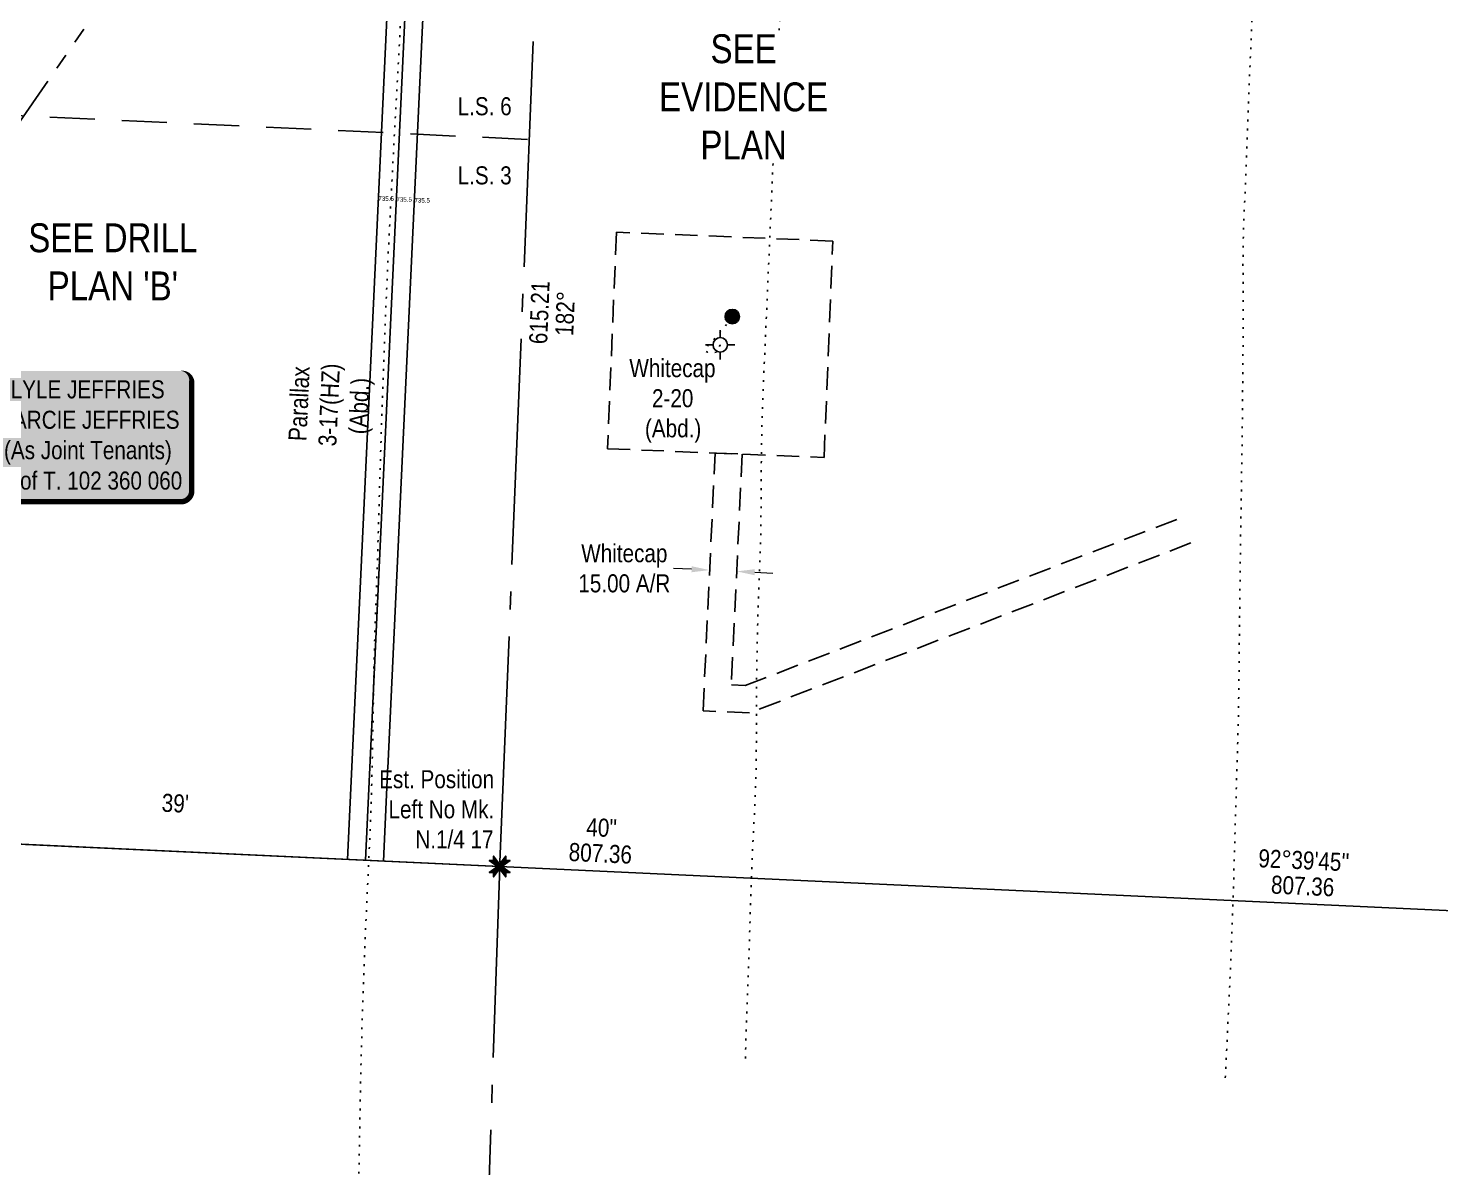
# Model space of a CAD drawing. Extents: x 300929 to 311962, y 5794822 to 5810027.
# Drawn here: x 305316 to 306099, y 5804874 to 5805505 of the extents above; entities that cross this region are included whole.
import ezdxf
from ezdxf.enums import TextEntityAlignment as Align

# ---------------------------------------------------------------- set-up
doc = ezdxf.new("R2010")
doc.units = 0
doc.header["$LTSCALE"] = 5
doc.header["$PDSIZE"] = 0.5
for name, pattern in [('foc-ACCESSROAD', [3.75, 2.5, -1.25]), ('foc-DOT', [1, 0.2, -0.8]), ('foc-DRILLPATH', [14.75, 6, -1.75, 1.75, -1.75, 1.75, -1.75]), ('foc-LSD', [8, 5, -3]), ('foc-QUARTERLINE', [33, 25, -3, 2, -3])]:
    doc.linetypes.add(name, pattern=pattern)
doc.layers.get('Defpoints').update_dxf_attribs({"color": 9})
for name, color, linetype in [('AS-DRILL', 8, 'foc-DOT'), ('AS-DRILL-T', 8, 'Continuous'), ('AS-OWNER', 7, 'Continuous'), ('F-AR', 190, 'foc-ACCESSROAD'), ('F-WS', 190, 'foc-ACCESSROAD'), ('F-WS-S', 8, 'Continuous'), ('L-BD', 7, 'Continuous'), ('L-DETAIL-T', 3, 'Continuous'), ('L-MON', 1, 'Continuous'), ('L-QSEC', 8, 'foc-QUARTERLINE'), ('L-SEC', 7, 'Continuous'), ('L-SECTION-LSD', 7, 'foc-LSD'), ('P-PDRILLPATH', 12, 'foc-DRILLPATH')]:
    doc.layers.add(name, color=color, linetype=linetype)
doc.layers.add('F-AR-T', color=190, linetype='Continuous', lineweight=9)
doc.layers.add('F-WS-T', color=190, linetype='Continuous', lineweight=9)
doc.layers.add('L-SEC-HB', color=6, linetype='Continuous', plot=False)
doc.layers.add('P-Drill-Offset', color=7, linetype='Continuous', plot=False)
doc.styles.add('100L', font='ARIALN.TTF', dxfattribs={"height": 11})
doc.styles.add('80', font='ARIALN.TTF', dxfattribs={"height": 10})
doc.styles.add('80CG', font='ARIALN.TTF', dxfattribs={"height": 10})
doc.styles.add('80L', font='ARIALN.TTF', dxfattribs={"height": 10})
doc.dimstyles.new('Compass 5 000', dxfattribs={"dimscale": 5, "dimtxt": 9, "dimasz": 2, "dimexe": 0.2, "dimexo": 0.0625, "dimgap": 0.5, "dimtad": 0, "dimtih": 1, "dimtoh": 1, "dimzin": 0, "dimdsep": 46, "dimtxsty": '80CG', "dimcen": 0.1, "dimse1": 1, "dimse2": 1, "dimclrd": 256, "dimclrt": 256, "dimaunit": 1, "dimadec": 4, "dimazin": 0, "dimtfac": 0.06, "dimtofl": 0, "dimtmove": 0, "dimatfit": 1, "dimfxl": 0.2, "dimtolj": 1, "dimtzin": 0, "dimlwd": -1, "dimarcsym": 0})

# ---------------------------------------------------------------- blocks, each defined once
blk = doc.blocks.new('*U55')
h = blk.add_hatch(color=59)
edge = h.paths.add_edge_path()
edge.add_line((-51.5, -37), (51.5, -37))
edge.add_arc((51.5, -31), 6, 270, 360)
edge.add_line((57.5, -31), (57.5, 29.5))
edge.add_arc((51.5, 29.5), 6, 0, 90)
edge.add_line((51.5, 35.5), (-51.5, 35.5))
edge.add_arc((-51.5, 29.5), 6, 90, 180)
edge.add_line((-57.5, 29.5), (-57.5, -31))
edge.add_arc((-51.5, -31), 6, 180, 270)
at = {"color": 1, "flags": 128}
blk.add_lwpolyline([(-51.5, -37, 3, 3, 0), (51.5, -37, 3, 3, 0.414214), (57.5, -31, 3, 3, 0), (57.5, 29.5, 3, 0, 0.414214), (51.5, 35.5, 0, 0, 0), (-51.5, 35.5, 0, 0, 0.414214), (-57.5, 29.5, 0, 0, 0), (-57.5, -31, 0, 3, 0.414214)], format="xyseb", close=True, dxfattribs=at)
blk.add_lwpolyline([(-43.73, -30.14, 0, 7.5, 0), (0, 0, 0, 0, 0)], format="xyseb", dxfattribs=at)
at = {"color": 1, "style": '80'}
blk.add_attdef('ENTER_TEXT_001', (-36.68, -4.99), '', height=10, dxfattribs=at)
blk = doc.blocks.new('TEMP')
h = blk.add_hatch(color=255)
h.dxf.hatch_style = 1
h.paths.add_polyline_path([(0, 0.25), (-0.67, 1.15), (-0.67, 0.67), (-1.15, 0.67), (-0.25, 0), (-1.15, -0.67), (-0.67, -0.67), (-0.67, -1.15), (0, -0.25), (0.67, -1.15), (0.67, -0.67), (1.15, -0.67), (0.25, 0), (1.15, 0.67), (0.67, 0.67), (0.67, 1.15)])
h.paths.add_polyline_path([(0.57, 0.85), (0.57, 0.57), (0.85, 0.57), (0.08, 0), (0.85, -0.57), (0.57, -0.57), (0.57, -0.85), (0, -0.08), (-0.57, -0.85), (-0.57, -0.57), (-0.85, -0.57), (-0.08, 0), (-0.85, 0.57), (-0.57, 0.57), (-0.57, 0.85), (0, 0.08)], flags=16)
h = blk.add_hatch(color=1)
h.dxf.hatch_style = 1
h.paths.add_polyline_path([(0, 0.08), (-0.57, 0.85), (-0.57, 0.57), (-0.85, 0.57), (-0.08, 0), (-0.85, -0.57), (-0.57, -0.57), (-0.57, -0.85), (0, -0.08), (0.57, -0.85), (0.57, -0.57), (0.85, -0.57), (0.08, 0), (0.85, 0.57), (0.57, 0.57), (0.57, 0.85)])
at = {"color": 1}
for p, q in [((-0.08, 0), (0.08, 0)), ((0, 0.08), (0, -0.08))]:
    blk.add_line(p, q, dxfattribs=at)
at = {"color": 255, "flags": 128}
blk.add_lwpolyline([(-0.25, 0), (-1.15, 0.67), (-0.67, 0.67), (-0.67, 1.15), (0, 0.25), (0.67, 1.15), (0.67, 0.67), (1.15, 0.67), (0.25, 0), (1.15, -0.67), (0.67, -0.67), (0.67, -1.15), (0, -0.25), (-0.67, -1.15), (-0.67, -0.67), (-1.15, -0.67)], close=True, dxfattribs=at)
at = {"color": 1, "flags": 128}
blk.add_lwpolyline([(-0.08, 0), (-0.85, 0.57), (-0.57, 0.57), (-0.57, 0.85), (0, 0.08), (0.57, 0.85), (0.57, 0.57), (0.85, 0.57), (0.08, 0), (0.85, -0.57), (0.57, -0.57), (0.57, -0.85), (0, -0.08), (-0.57, -0.85), (-0.57, -0.57), (-0.85, -0.57)], close=True, dxfattribs=at)
blk = doc.blocks.new('GABD')
for p, q in [((0, 0.81), (0, 1.62)), ((-0.81, 0), (-1.62, 0)), ((1.62, 0), (0.81, 0)), ((0, -0.81), (0, -1.62))]:
    blk.add_line(p, q)
blk.add_circle((0, 0), 0.8)
blk = doc.blocks.new('*D86')
at = {"layer": 'Defpoints', "color": 0, "transparency": 16777216}
for p in [(305693.65, 5805203.93), (305693.68, 5805204.62), (305708.63, 5805203.23)]:
    blk.add_point(p, dxfattribs=at)
at = {"layer": 'F-AR-T', "transparency": 16777216}
for p, q in [((305683.69, 5805205.09), (305673.7, 5805205.56)), ((305718.65, 5805203.45), (305728.64, 5805202.98))]:
    blk.add_line(p, q, dxfattribs=at)
for points in [[(305683.77, 5805206.76), (305683.62, 5805203.43), (305693.68, 5805204.62)], [(305718.73, 5805205.11), (305718.58, 5805201.78), (305708.66, 5805203.92)]]:
    blk.add_solid(points, dxfattribs=at)
at = {"layer": 'F-AR-T', "transparency": 16777216, "insert": (305646.42, 5805205.56), "char_height": 10, "attachment_point": 5, "style": '80CG'}
blk.add_mtext('\\A1;Whitecap\\P15.00 A/R', dxfattribs=at)

msp = doc.modelspace()

# ---------------------------------------------------------------- hatches: boundary and pattern name
at = {"layer": 'F-WS-S'}
h = msp.add_hatch(color=256, dxfattribs=at)
h.dxf.hatch_style = 1
edge = h.paths.add_edge_path()
edge.add_arc((305706.196, 5805345.076), 4, 0, 360)

# ---------------------------------------------------------------- linework, layer by layer
at = {"layer": 'AS-DRILL', "flags": 128}
for points in [[(305540.436, 5805880.244), (305540.344, 5805840.666), (305540.245, 5805821.465), (305539.61, 5805802.375), (305538.53, 5805783.403), (305537.142, 5805764.253), (305535.519, 5805745.222), (305533.698, 5805726.009), (305531.856, 5805706.997), (305530.141, 5805687.679), (305528.677, 5805668.632), (305527.374, 5805649.579), (305526.376, 5805630.413), (305525.753, 5805611.123), (305525.39, 5805591.822), (305524.373, 5805553.443), (305523.608, 5805534.858), (305522.759, 5805515.677), (305521.827, 5805496.399), (305520.803, 5805477.334), (305519.738, 5805458.261), (305518.678, 5805438.788), (305517.68, 5805419.622), (305516.666, 5805400.548), (305515.707, 5805381.37), (305514.853, 5805362.289), (305514.037, 5805342.917), (305513.326, 5805323.93), (305512.627, 5805304.742), (305511.942, 5805285.655), (305511.324, 5805266.464), (305510.757, 5805247.071), (305510.224, 5805227.777), (305508.953, 5805189.307), (305508.245, 5805170.12), (305507.712, 5805150.826), (305507.403, 5805131.634), (305507.082, 5805112.131), (305506.66, 5805092.843), (305506.131, 5805073.649), (305505.335, 5805054.265), (305503.534, 5805015.806), (305502.719, 5804996.723), (305501.946, 5804977.439), (305501.312, 5804958.359), (305500.743, 5804939.167), (305500.287, 5804919.769), (305499.928, 5804900.579), (305499.593, 5804881.477), (305499.199, 5804862.388), (305498.61, 5804843.196), (305497.817, 5804823.912), (305497.079, 5804804.726), (305496.412, 5804785.338), (305495.891, 5804766.343), (305495.556, 5804747.252), (305495.268, 5804728.058), (305494.903, 5804708.958), (305494.324, 5804689.765), (305493.719, 5804670.674), (305493.145, 5804651.582), (305492.626, 5804632.388), (305492.043, 5804613.096), (305491.321, 5804593.819), (305490.576, 5804574.734), (305489.787, 5804555.55), (305489.093, 5804536.462), (305488.45, 5804517.173), (305487.695, 5804498.088), (305486.955, 5804479.102), (305486.32, 5804460.012), (305485.577, 5804440.727), (305484.637, 5804421.749), (305483.502, 5804402.679), (305482.005, 5804383.543), (305480.189, 5804364.43), (305478.266, 5804345.421), (305476.346, 5804326.222), (305474.557, 5804306.807), (305472.874, 5804287.779), (305471.241, 5804268.749), (305469.768, 5804249.712), (305468.436, 5804230.46), (305467.236, 5804211.492), (305466.191, 5804192.419), (305465.516, 5804173.33), (305465.122, 5804154.241), (305464.647, 5804135.145), (305464.152, 5804116.05), (305463.748, 5804096.961), (305463.269, 5804077.765), (305462.948, 5804058.762), (305462.925, 5804039.468), (305463.191, 5804020.373), (305463.597, 5804001.272), (305464.059, 5803982.079), (305464.691, 5803962.889), (305465.381, 5803943.907), (305465.741, 5803924.407), (305465.583, 5803905.208), (305465.19, 5803885.919), (305464.963, 5803866.513), (305464.577, 5803847.123), (305463.63, 5803828.245), (305462.009, 5803809.015), (305460.256, 5803789.999), (305458.874, 5803771.249), (305457.738, 5803752.379), (305456.742, 5803733.514), (305455.735, 5803714.639), (305454.795, 5803695.661), (305453.848, 5803676.283), (305452.89, 5803657.106), (305451.991, 5803637.927), (305451.137, 5803618.846), (305450.376, 5803599.861), (305449.012, 5803567.389), (305448.646, 5803559.408)], [(305699.553, 5805329.396), (305699.446, 5805329.22), (305699.205, 5805328.689), (305698.96, 5805327.828), (305698.724, 5805326.146), (305698.166, 5805325.457), (305696.561, 5805325.111), (305694.966, 5805324.753), (305693.65, 5805324.625), (305692.487, 5805325.321), (305691.326, 5805325.838), (305691.015, 5805326.06), (305691.024, 5805326.3), (305691.162, 5805327.005), (305691.247, 5805327.142), (305691.386, 5805327.356), (305692.314, 5805328.561), (305693.332, 5805329.741), (305694.933, 5805331.53), (305695.57, 5805332.185), (305696.154, 5805332.782), (305696.729, 5805333.42), (305698.026, 5805334.84), (305699.052, 5805335.971), (305701.314, 5805338.523), (305705.856, 5805344.569), (305706.196, 5805345.076)]]:
    msp.add_lwpolyline(points, dxfattribs=at)
at = {"layer": 'F-AR'}
msp.add_lwpolyline([(305960.322, 5805219.645), (305715.84, 5805125.536), (305690.015, 5805126.689), (305696.734, 5805269.461), (305711.72, 5805268.851), (305705.704, 5805141.003), (305713.377, 5805140.66), (305954.934, 5805233.643)], dxfattribs=at)
at = {"layer": 'F-WS'}
msp.add_lwpolyline([(305637.163, 5805271.885), (305757.064, 5805267.006), (305761.943, 5805386.907), (305642.042, 5805391.786)], close=True, dxfattribs=at)
at = {"layer": 'F-WS-S'}
msp.add_circle((305706.196, 5805345.076), 4, dxfattribs=at)
at = {"layer": 'L-QSEC'}
msp.add_line((305551.431, 5804274.931), (305577.372, 5805040.401), dxfattribs=at)
at = {"layer": 'L-SEC'}
msp.add_line((305577.368, 5805040.405), (304770.929, 5805077.907), dxfattribs=at)
at = {"layer": 'L-SEC', "flags": 128}
msp.add_lwpolyline([(306383.8, 5805002.91), (305577.368, 5805040.405)], dxfattribs=at)
at = {"layer": 'L-SECTION-LSD', "flags": 128}
msp.add_lwpolyline([(305592.82, 5805443.225), (304786.263, 5805480.761)], dxfattribs=at)
at = {"layer": 'P-PDRILLPATH'}
msp.add_lwpolyline([(305537.359, 5805778.482), (305272.43, 5805396.75), (305147.82, 5801938.94)], dxfattribs=at)

# ---------------------------------------------------------------- block references
at = {"layer": 'AS-OWNER'}
ref = msp.add_blockref('*U55', (305349.289, 5805279.493), dxfattribs=at)
ref.add_attrib('ENTER_TEXT_001', 'LYLE JEFFRIES', (305306.523, 5805299.752), dxfattribs={"layer": '0', "color": 1, "height": 10, "style": '80'})
ref.add_attrib('ENTER_TEXT_002', 'MARCIE JEFFRIES', (305298.245, 5805282.908), dxfattribs={"layer": '0', "color": 1, "height": 10, "style": '80'})
ref.add_attrib('ENTER_TEXT_003', '(As Joint Tenants)', (305302.809, 5805266.071), dxfattribs={"layer": '0', "color": 1, "height": 10, "style": '80'})
ref.add_attrib('ENTER_TEXT_004', 'C. of T. 102 360 060', (305297.069, 5805249.227), dxfattribs={"layer": '0', "color": 1, "height": 10, "style": '80'})
at = {"layer": 'F-WS-S', "xscale": 5.00000000000002, "yscale": 5.00000000000002, "zscale": 5.00000000000002}
msp.add_blockref('GABD', (305699.553, 5805329.396), dxfattribs=at)
at = {"layer": 'L-MON', "xscale": 4.999646050000028, "yscale": 4.999646050000028, "zscale": 4.999646050000028}
msp.add_blockref('TEMP', (305577.368, 5805040.405), dxfattribs=at)

# ---------------------------------------------------------------- texts
at = {"layer": 'AS-DRILL-T', "insert": (305460.2, 5805273.968), "char_height": 9.99929, "attachment_point": 1, "rotation": 87.435578, "style": '80L'}
msp.add_mtext_dynamic_manual_height_columns('\\pi2.4014;Parallax\\P\\pi0.28009;3-17(HZ)\\P\\pi7.7079;(Abd.)', width=45.22278, gutter_width=50, heights=[0], dxfattribs=at)
at = {"layer": 'F-WS-T', "insert": (305649.072, 5805321.511), "char_height": 10, "attachment_point": 1, "style": '80L'}
msp.add_mtext_dynamic_manual_height_columns('\\pi0.12844;Whitecap\\P\\pi12.673;2-20\\P\\pi8.7881;(Abd.)', width=47.38513, gutter_width=50, heights=[0], dxfattribs=at)
at = {"layer": 'L-BD', "style": '80L'}
for s, rotation, p in [('615.21', 87.6696, (305599.367, 5805347.345)), ('182°', 87.6696, (305613.604, 5805346.765)), ("39'", 357.3375, (305397.678, 5805075.477)), ('40"', 357.338, (305633.813, 5805061.986)), ('807.36', 357.338, (305633.151, 5805047.752)), ("92°39'45''", 357.338, (306022.852, 5805043.898)), ('807.36', 357.338, (306022.191, 5805029.664))]:
    msp.add_text(s, height=9.9993, rotation=rotation, dxfattribs=at).set_placement(p, align=Align.MIDDLE)
at = {"layer": 'L-DETAIL-T', "insert": (305363.094, 5805375.38), "char_height": 15.9989, "width": 109.46739, "attachment_point": 5, "style": '80CG'}
msp.add_mtext("SEE DRILL\\PPLAN 'B'", dxfattribs=at)
at = {"layer": 'L-SECTION-LSD', "insert": (305554.087, 5805428.295), "char_height": 10, "attachment_point": 1, "style": '100L', "bg_fill": 3, "box_fill_scale": 1.5, "bg_fill_color": 256, "bg_fill_transparency": 0}
msp.add_mtext_dynamic_manual_height_columns('L.S. 3', width=30.37591, gutter_width=55, heights=[0], dxfattribs=at)
at = {"layer": 'P-Drill-Offset', "char_height": 2.49982, "attachment_point": 1, "style": '80L'}
for insert in [(305510.188, 5805411.65), (305520.176, 5805411.181), (305530.165, 5805410.712)]:
    msp.add_mtext('{\\C1;735.5}', dxfattribs=dict(at, insert=insert))

# ---------------------------------------------------------------- dimensions: what is measured, and where the dimension line sits
at = {"layer": 'F-AR-T'}
dim = msp.add_aligned_dim(p1=(305708.632, 5805203.227), p2=(305693.65, 5805203.932), distance=-0.693, text='Whitecap\\P15.00 A/R', dimstyle='Compass 5 000', dxfattribs=at)
dim.commit()
dim.dimension.update_dxf_attribs({"geometry": '*D86', "text_midpoint": (305646.423, 5805205.564)})

# ---------------------------------------------------------------- next in the draw order: texts
at = {"layer": 'L-SECTION-LSD', "insert": (305554.087, 5805466.58), "char_height": 10, "attachment_point": 1, "style": '100L', "bg_fill": 3, "box_fill_scale": 1.5, "bg_fill_color": 256, "bg_fill_transparency": 0}
msp.add_mtext_dynamic_manual_height_columns('L.S. 6', width=30.48313, gutter_width=55, heights=[0], dxfattribs=at)

# ---------------------------------------------------------------- next in the draw order: linework, layer by layer
at = {"layer": 'AS-DRILL', "flags": 128}
for points in [[(305494.912, 5805720.057), (305494.82, 5805720.001), (305494.645, 5805719.887), (305494.493, 5805719.843), (305494.293, 5805719.831), (305494.109, 5805719.748), (305493.902, 5805719.576), (305493.695, 5805719.404), (305493.868, 5805719.468), (305494.399, 5805719.737), (305494.961, 5805720.035), (305495.562, 5805720.302), (305496.225, 5805720.355), (305496.347, 5805720.401), (305496.521, 5805720.514), (305496.364, 5805720.32), (305495.86, 5805719.989), (305495.439, 5805719.726), (305495.133, 5805719.578), (305494.868, 5805719.458), (305494.573, 5805719.34), (305494.309, 5805719.24), (305494.056, 5805719.15), (305493.851, 5805719.038), (305493.79, 5805719.021), (305493.915, 5805719.136), (305494.071, 5805719.29), (305494.238, 5805719.463), (305494.28, 5805719.512), (305494.745, 5805719.894), (305495.562, 5805720.562), (305496.431, 5805721.268), (305496.772, 5805721.545), (305498.44, 5805722.72), (305500.619, 5805723.925), (305503.181, 5805725.174), (305506.03, 5805726.633), (305509.113, 5805728.403), (305512.467, 5805730.472), (305516.11, 5805732.76), (305520.122, 5805735.263), (305524.283, 5805737.991), (305528.673, 5805740.93), (305533.241, 5805743.842), (305537.983, 5805746.827), (305542.84, 5805749.958), (305547.949, 5805753.128), (305553.899, 5805756.556), (305560.404, 5805760.332), (305566.716, 5805764.076), (305573.028, 5805767.799), (305579.748, 5805771.957), (305586.949, 5805776.396), (305594.651, 5805781.126), (305602.516, 5805786.149), (305610.045, 5805791.036), (305616.814, 5805795.432), (305623.656, 5805799.415), (305631.413, 5805803.482), (305639.891, 5805808.07), (305649.021, 5805813.214), (305658.323, 5805818.641), (305667.388, 5805824.167), (305676.051, 5805829.899), (305684.108, 5805835.736), (305691.883, 5805841.783), (305699.468, 5805847.839), (305707.2, 5805853.818), (305714.862, 5805859.28), (305722.398, 5805864.346), (305729.859, 5805869.295), (305737.321, 5805874.274), (305743.393, 5805878.258), (305744.687, 5805879.087), (305752.318, 5805883.259), (305760.282, 5805886.747), (305768.629, 5805889.81), (305777.494, 5805892.282), (305786.776, 5805894.427), (305795.924, 5805896.738), (305804.828, 5805899.198), (305813.907, 5805901.521), (305823.542, 5805903.492), (305833.476, 5805905.171), (305843.351, 5805906.602), (305853.252, 5805907.702), (305863.032, 5805908.026), (305872.913, 5805907.355), (305882.762, 5805906.106), (305892.325, 5805904.467), (305901.868, 5805902.078), (305911.267, 5805898.594), (305919.781, 5805893.964), (305927.376, 5805888.36), (305934.083, 5805882.33), (305939.971, 5805876.844), (305945.549, 5805871.629), (305951.389, 5805865.694), (305957.297, 5805858.935), (305962.966, 5805851.716), (305968.43, 5805844.354), (305973.734, 5805836.749), (305979.02, 5805828.193), (305983.926, 5805818.632), (305988.31, 5805808.511), (305992.094, 5805798.404), (305995.265, 5805788.251), (305997.929, 5805777.908), (305999.969, 5805767.989), (306001.513, 5805758.201), (306002.616, 5805748.119), (306003.291, 5805737.845), (306003.448, 5805732.714), (306003.498, 5805729.4), (306003.521, 5805727.718), (306003.608, 5805722.56), (306003.738, 5805717.251), (306003.914, 5805711.84), (306004.041, 5805706.43), (306003.923, 5805695.336), (306003.28, 5805684.133), (306002.181, 5805672.277), (306000.834, 5805659.721), (305999.282, 5805646.281), (305997.766, 5805631.97), (305996.605, 5805616.544), (305996.188, 5805608.504), (305995.759, 5805600.195), (305995.31, 5805591.616), (305994.93, 5805583.024), (305994.734, 5805574.245), (305994.707, 5805565.459), (305994.748, 5805556.37), (305994.798, 5805547.271), (305994.805, 5805538.064), (305994.672, 5805528.882), (305994.401, 5805519.485), (305994.076, 5805510.241), (305993.714, 5805500.848), (305993.517, 5805496.102), (305993.317, 5805491.306), (305992.922, 5805481.824), (305992.511, 5805472.423), (305992.108, 5805463.002), (305991.761, 5805453.448), (305991.402, 5805441.593), (305990.279, 5805413.425), (305989.407, 5805394.155), (305989.115, 5805374.861), (305989.241, 5805355.761), (305989.263, 5805336.565), (305989.047, 5805317.179), (305988.853, 5805298.082), (305988.693, 5805279.093), (305988.405, 5805259.9), (305988.097, 5805240.707), (305987.774, 5805221.404), (305987.556, 5805202.208), (305987.304, 5805182.913), (305987.069, 5805163.817), (305986.895, 5805144.719), (305986.613, 5805125.415), (305986.112, 5805106.42), (305985.546, 5805087.538), (305984.98, 5805068.145), (305984.407, 5805048.853), (305983.877, 5805029.859), (305983.245, 5805010.569), (305982.494, 5804991.584), (305981.672, 5804972.301), (305980.754, 5804953.122), (305979.844, 5804934.144), (305979.25, 5804921.757)], [(305484.961, 5805720.465), (305484.995, 5805720.554), (305485.011, 5805720.703), (305484.972, 5805720.755), (305484.905, 5805720.817), (305484.815, 5805720.831), (305484.751, 5805720.714), (305484.673, 5805720.526), (305484.615, 5805720.329), (305484.587, 5805720.109), (305484.538, 5805719.901), (305484.441, 5805719.715), (305484.364, 5805719.528), (305484.409, 5805719.406), (305484.587, 5805719.619), (305484.884, 5805720.028), (305485.176, 5805720.326), (305485.364, 5805720.529), (305485.5, 5805720.694), (305485.588, 5805720.871), (305485.675, 5805721.047), (305485.861, 5805721.21), (305486.066, 5805721.332), (305486.219, 5805721.406), (305486.313, 5805721.502), (305486.429, 5805721.648), (305486.544, 5805721.784), (305486.631, 5805721.95), (305486.698, 5805722.138), (305486.757, 5805722.356), (305486.809, 5805722.414), (305486.882, 5805722.23), (305486.932, 5805721.958), (305486.907, 5805721.599), (305486.883, 5805721.25), (305486.881, 5805720.929), (305486.849, 5805720.621), (305486.845, 5805720.27), (305486.954, 5805719.996), (305487.319, 5805719.871), (305487.891, 5805719.909), (305488.423, 5805720.188), (305488.537, 5805720.284), (305489.283, 5805720.935), (305490.134, 5805721.712), (305491.041, 5805722.627), (305491.884, 5805723.454), (305492.175, 5805723.713), (305493.555, 5805724.959), (305495.117, 5805726.248), (305497.129, 5805727.78), (305499.661, 5805729.552), (305502.559, 5805731.469), (305505.971, 5805733.736), (305509.53, 5805736.147), (305513.013, 5805738.691), (305516.685, 5805741.709), (305520.748, 5805745.261), (305525.292, 5805749.315), (305529.394, 5805753.076), (305530.225, 5805753.853), (305535.416, 5805758.602), (305540.435, 5805763.017), (305545.343, 5805767.187), (305550.319, 5805771.273), (305555.138, 5805775.216), (305560.071, 5805779.235), (305565.238, 5805783.364), (305570.397, 5805787.283), (305575.659, 5805791.288), (305580.843, 5805795.607), (305586.056, 5805800.135), (305591.186, 5805804.586), (305596.199, 5805809.111), (305601.376, 5805813.76), (305606.63, 5805818.056), (305611.239, 5805821.487), (305612.115, 5805822.113), (305617.852, 5805825.739), (305623.85, 5805828.844), (305630.12, 5805831.529), (305636.553, 5805834.007), (305642.945, 5805836.196), (305649.237, 5805837.899), (305655.681, 5805839.135), (305662.25, 5805839.756), (305668.776, 5805839.779), (305675.371, 5805839.268), (305682.022, 5805838.144), (305688.48, 5805836.448), (305694.573, 5805834.366), (305700.429, 5805831.872), (305705.773, 5805829.349), (305711.024, 5805826.72), (305716.479, 5805823.212), (305721.68, 5805818.833), (305726.347, 5805814.105), (305730.72, 5805809.018), (305734.743, 5805803.455), (305738.121, 5805797.507), (305740.893, 5805791.183), (305743.098, 5805784.661), (305744.594, 5805777.946), (305745.392, 5805771.309), (305745.712, 5805764.982), (305745.787, 5805761.796), (305745.85, 5805758.582), (305745.903, 5805756.368), (305745.925, 5805755.176), (305746.021, 5805751.529), (305746.053, 5805747.515), (305745.897, 5805743.057), (305745.514, 5805738.439), (305745.032, 5805733.574), (305744.565, 5805728.619), (305744.168, 5805723.38), (305743.884, 5805717.957), (305743.646, 5805712.443), (305743.444, 5805706.826), (305743.174, 5805701.002), (305742.771, 5805695.114), (305742.201, 5805689.051), (305741.546, 5805682.852), (305740.882, 5805676.444), (305739.939, 5805662.97), (305739.706, 5805655.814), (305739.596, 5805648.453), (305739.476, 5805640.871), (305739.318, 5805633.062), (305739.147, 5805625.212), (305738.968, 5805617.133), (305738.746, 5805608.985), (305738.478, 5805600.669), (305738.113, 5805592.197), (305737.667, 5805583.448), (305737.168, 5805574.621), (305736.623, 5805565.906), (305736.032, 5805557.032), (305735.404, 5805547.98), (305734.703, 5805538.83), (305733.981, 5805529.702), (305733.278, 5805520.522), (305732.619, 5805511.191), (305732.076, 5805501.995), (305731.583, 5805492.567), (305731.212, 5805484.706), (305731.141, 5805483.157), (305730.77, 5805473.765), (305730.382, 5805464.203), (305729.948, 5805454.732), (305729.133, 5805437.151), (305728.268, 5805418.07), (305727.442, 5805398.688), (305726.612, 5805379.706), (305725.778, 5805360.624), (305724.955, 5805341.341), (305723.963, 5805319.263), (305723.125, 5805300.081), (305722.534, 5805281.09), (305722.282, 5805261.795), (305722.242, 5805242.802), (305721.957, 5805223.698), (305721.255, 5805204.411), (305720.582, 5805185.122), (305720.048, 5805166.038), (305719.712, 5805146.636), (305719.654, 5805127.444), (305719.582, 5805108.141), (305719.307, 5805089.037), (305718.501, 5805070.165), (305717.489, 5805050.889), (305716.777, 5805031.603), (305716.128, 5805012.413), (305715.484, 5804993.324), (305714.776, 5804974.137), (305714.113, 5804954.848), (305713.497, 5804935.467), (305713.456, 5804934.087)]]:
    msp.add_lwpolyline(points, dxfattribs=at)
at = {"layer": 'L-QSEC', "flags": 128}
msp.add_lwpolyline([(305642.931, 5806651.58), (305577.368, 5805040.405)], dxfattribs=at)

# ---------------------------------------------------------------- next in the draw order: texts
at = {"layer": 'L-DETAIL-T', "insert": (305712.497, 5805466.768), "char_height": 15.99887, "width": 92.84647, "attachment_point": 5, "style": '80CG', "bg_fill": 3, "box_fill_scale": 1.1, "bg_fill_color": 256, "bg_fill_transparency": 0}
msp.add_mtext('SEE EVIDENCE PLAN', dxfattribs=at)
at = {"layer": 'L-MON', "insert": (305509.597, 5805093.789), "char_height": 9.99929, "attachment_point": 1, "style": '80L', "bg_fill": 3, "box_fill_scale": 1.1, "bg_fill_color": 256, "bg_fill_transparency": 0}
msp.add_mtext_dynamic_manual_height_columns('\\pi1.0116;Est. Position\\P\\pi6.2022;Left No Mk.\\P\\pi21.072;N.1/4 17', width=62.97858, gutter_width=50, heights=[0], dxfattribs=at)

# ---------------------------------------------------------------- next in the draw order: linework, layer by layer
at = {"layer": 'L-SEC-HB', "flags": 128}
msp.add_lwpolyline([(304770.951, 5805078.125), (305577.372, 5805040.401)], dxfattribs=at)
at = {"layer": 'P-Drill-Offset'}
for p, q in [((305527.37, 5805778.953), (305493.005, 5805044.347)), ((305537.359, 5805778.482), (305502.994, 5805043.88)), ((305547.347, 5805778.01), (305512.982, 5805043.413))]:
    msp.add_line(p, q, dxfattribs=at)

doc.saveas('drawing.dxf')
